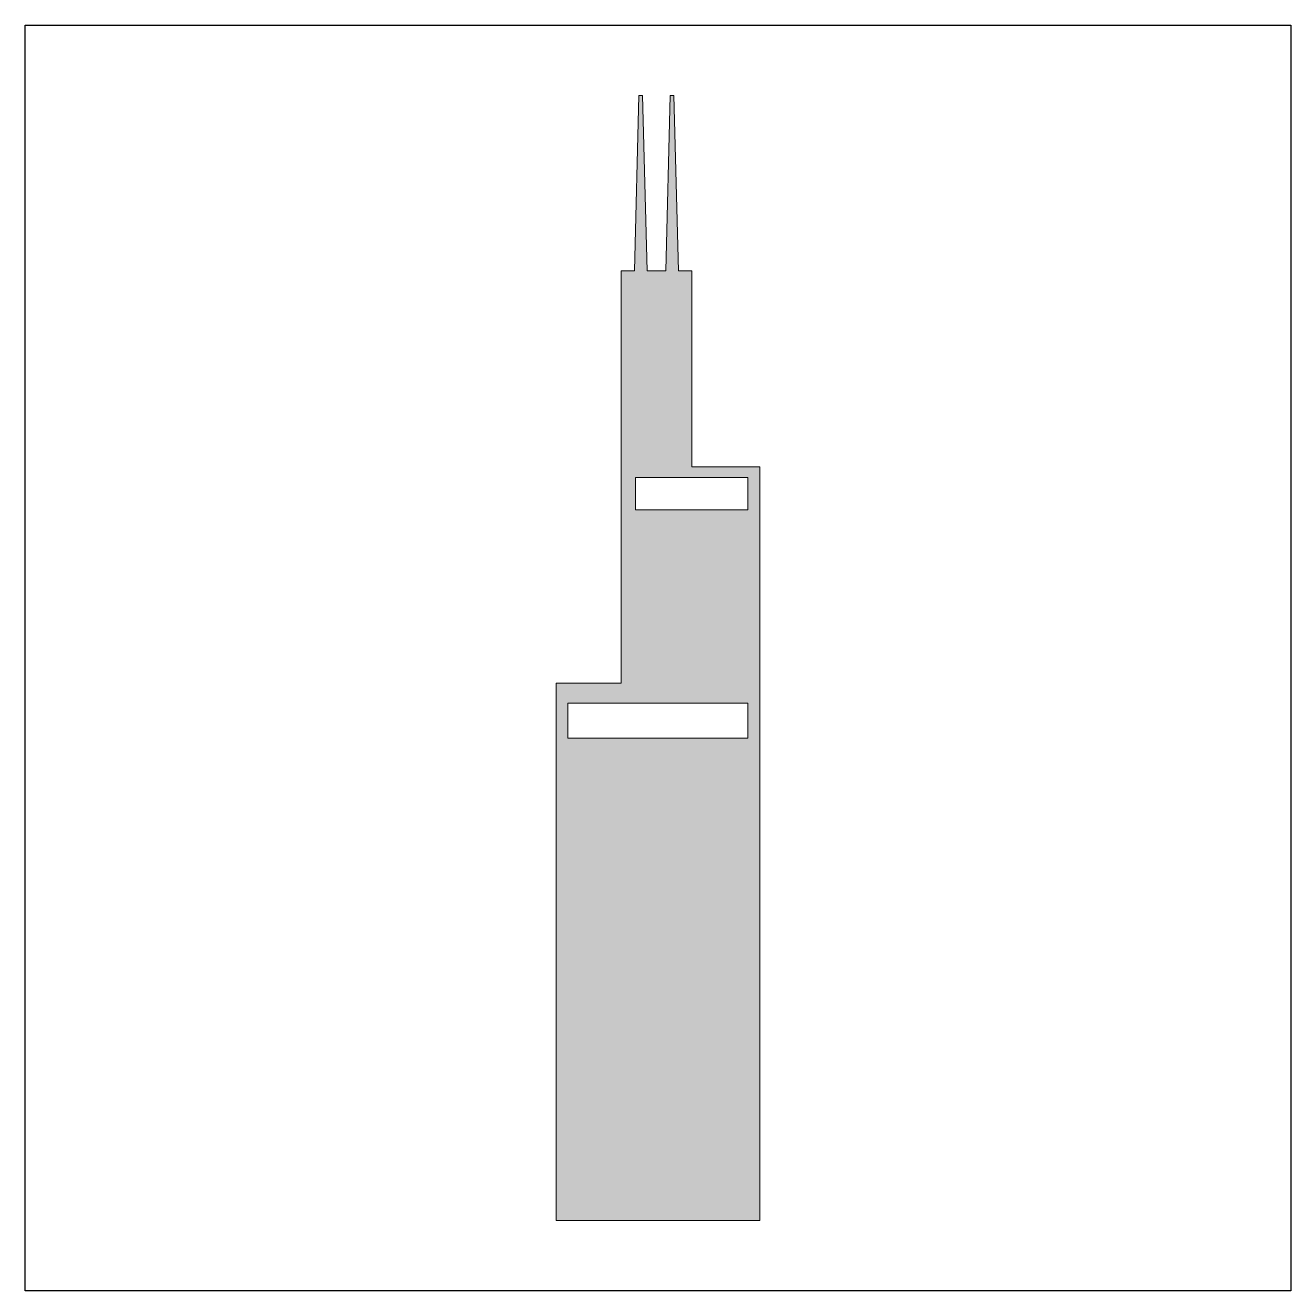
# Model space of a CAD drawing. Header units: inches. Extents: x 0 to 114, y 0 to 114.
import ezdxf

# ---------------------------------------------------------------- set-up
doc = ezdxf.new("R2010")
doc.units = ezdxf.units.IN
doc.header["$MEASUREMENT"] = 0
doc.layers.add('Image Background', color=7, linetype='Continuous')
doc.layers.add('Layer 1', color=7, linetype='Continuous')
picture_1 = doc.add_image_def('image1.png', size_in_pixel=(1350, 1350))

msp = doc.modelspace()

# ---------------------------------------------------------------- hatches: boundary and pattern name
at = {"layer": 'Layer 1', "true_color": 0x687ba0}
h = msp.add_hatch(color=155, dxfattribs=at)
h.dxf.hatch_style = 2
h.paths.add_polyline_path([(60.2, 74.43), (60.2, 92.11), (58.99, 92.11), (58.59, 107.95), (58.25, 107.95), (57.86, 92.11), (56.16, 92.11), (55.76, 107.95), (55.43, 107.95), (55.03, 92.11), (53.82, 92.11), (53.82, 54.87), (47.95, 54.87), (47.95, 6.35), (66.35, 6.35), (66.35, 45.02), (66.35, 51.8), (66.35, 74.43)])
h.paths.add_polyline_path([(65.25, 49.9), (49.01, 49.9), (49.01, 53.07), (65.25, 53.07)])
h.paths.add_polyline_path([(65.25, 70.52), (55.12, 70.52), (55.12, 73.45), (65.25, 73.45)])

# ---------------------------------------------------------------- linework, layer by layer
at = {"layer": 'Layer 1', "lineweight": 0}
for points in [[(60.2, 74.43), (60.2, 92.11), (58.99, 92.11), (58.59, 107.95), (58.25, 107.95), (57.86, 92.11), (56.16, 92.11), (55.76, 107.95), (55.43, 107.95), (55.03, 92.11), (53.82, 92.11), (53.82, 54.87), (47.95, 54.87), (47.95, 6.35), (66.35, 6.35), (66.35, 45.02), (66.35, 51.8), (66.35, 74.43), (60.2, 74.43)], [(65.25, 70.52), (55.12, 70.52), (55.12, 73.45), (65.25, 73.45), (65.25, 70.52)], [(65.25, 49.9), (49.01, 49.9), (49.01, 53.07), (65.25, 53.07), (65.25, 49.9)]]:
    msp.add_lwpolyline(points, dxfattribs=at)

# ---------------------------------------------------------------- pictures from other files: only their frames are drawn
at = {"layer": 'Image Background'}
image = msp.add_image(picture_1, insert=(0, 0), size_in_units=(114.3, 114.3), dxfattribs=at)

doc.saveas('drawing.dxf')
